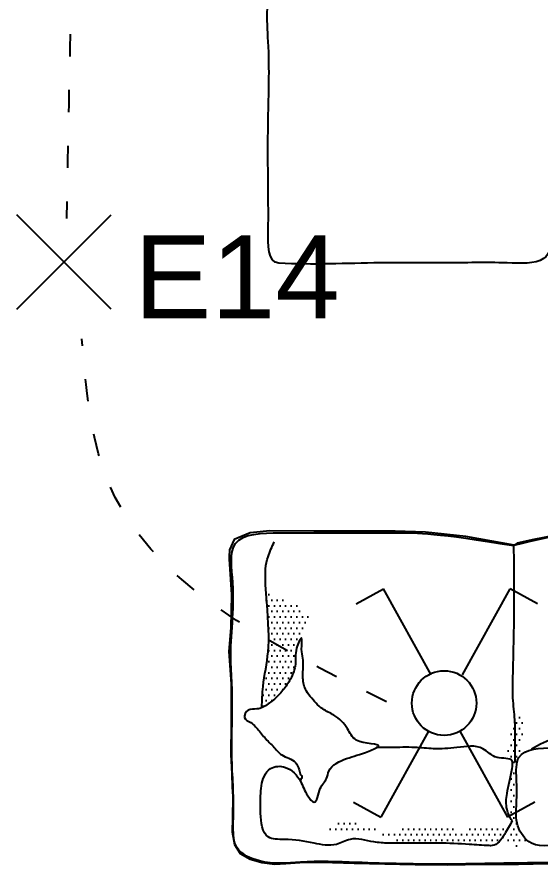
# Model space of a CAD drawing. Header units: millimetres. Extents: x 2377 to 4712, y -254 to 3188.
# Drawn here: x 4513.64 to 4527.73, y 1822.08 to 1844.9 of the extents above; entities that cross this region are included whole.
import ezdxf

# ---------------------------------------------------------------- set-up
doc = ezdxf.new("R2010")
doc.units = ezdxf.units.MM
doc.linetypes.add('ACAD_ISO03W100', pattern=[30, 12, -18])
doc.layers.add('C1', color=10, linetype='Continuous')
doc.layers.add('Mobiliario', color=254, linetype='Continuous')
doc.styles.get("Standard").update_dxf_attribs({"font": 'arial.ttf'})
pattern_1 = [(360, (-11818.96648, 11852.13138), (0.0751253785, 0.1502507569), [0, -0.1502507569])]

msp = doc.modelspace()

# ---------------------------------------------------------------- hatches: boundary and pattern name
at = {"layer": 'Mobiliario'}
h = msp.add_hatch(dxfattribs=at)
h.set_pattern_fill('DOTS', color=256, scale=0.094646, style=0)
h.set_pattern_definition(pattern_1)
edge = h.paths.add_edge_path()
edge.add_spline(control_points=[(4520.239, 1826.312), (4520.298, 1826.337), (4520.402, 1826.404), (4520.597, 1826.549), (4520.814, 1826.767), (4521.029, 1827.084), (4521.186, 1827.497), (4521.104, 1827.813), (4521.28, 1828.178), (4521.307, 1828.182)], knot_values=[3.681648, 3.681648, 3.681648, 3.681648, 3.721851, 3.757198, 3.837171, 3.913615, 4.002995, 4.095118, 4.156003, 4.156003, 4.156003, 4.156003], degree=3, periodic=0)
edge.add_spline(control_points=[(4521.307, 1828.182), (4521.427, 1828.393), (4521.6, 1828.699), (4521.221, 1829.077), (4520.79, 1829.189), (4520.482, 1829.367), (4520.334, 1829.452)], knot_values=[0, 0, 0, 0, 0.131695, 0.189836, 0.306557, 0.413914, 0.413914, 0.413914, 0.413914], degree=3, periodic=0)
edge.add_spline(control_points=[(4520.334, 1829.452), (4520.327, 1829.286), (4520.409, 1828.738), (4520.46, 1827.873), (4520.266, 1827.005), (4520.243, 1826.501), (4520.239, 1826.312)], knot_values=[0.452649, 0.452649, 0.452649, 0.452649, 0.558769, 0.799099, 0.998943, 1.118697, 1.118697, 1.118697, 1.118697], degree=3, periodic=0)
h = msp.add_hatch(dxfattribs=at)
h.set_pattern_fill('DOTS', color=256, scale=0.094646, style=0)
h.set_pattern_definition([(360, (-11818.52917, 11852.13138), (0.0751253785, 0.1502507569), [0, -0.1502507569])])
edge = h.paths.add_edge_path()
edge.add_spline(control_points=[(4526.963, 1823.266), (4526.943, 1823.14), (4526.914, 1822.964), (4526.811, 1822.812), (4526.778, 1822.774)], knot_values=[0, 0, 0, 0, 0.080563, 0.111589, 0.111589, 0.111589, 0.111589], degree=3, periodic=0)
edge.add_spline(control_points=[(4526.778, 1822.774), (4526.836, 1822.703), (4526.932, 1822.588), (4527.211, 1822.592), (4527.382, 1822.634), (4527.5, 1822.664)], knot_values=[0, 0, 0, 0, 0.054121, 0.08915, 0.167138, 0.167138, 0.167138, 0.167138], degree=3, periodic=0)
edge.add_spline(control_points=[(4527.5, 1822.664), (4527.5, 1822.664), (4527.323, 1822.732), (4527.054, 1823.135), (4527.106, 1823.761), (4527.109, 1824.35), (4527.064, 1824.879), (4527.221, 1825.043), (4527.258, 1825.073)], knot_values=[1.511928, 1.511928, 1.511928, 1.511928, 1.512363, 1.638201, 1.765577, 1.906885, 2.027828, 2.059082, 2.059082, 2.059082, 2.059082], degree=3, periodic=0)
edge.add_spline(control_points=[(4527.258, 1825.073), (4527.24, 1825.148), (4527.212, 1825.259), (4527.234, 1825.443), (4527.305, 1825.614), (4527.241, 1825.848), (4527.293, 1826.046), (4527.274, 1826.172), (4527.269, 1826.209)], knot_values=[0, 0, 0, 0, 0.048558, 0.071367, 0.116584, 0.162079, 0.218878, 0.242488, 0.242488, 0.242488, 0.242488], degree=3, periodic=0)
edge.add_spline(control_points=[(4527.269, 1826.209), (4527.255, 1826.195), (4527.189, 1826.113), (4527.126, 1825.914), (4526.961, 1825.858), (4526.873, 1825.844)], knot_values=[0.818516, 0.818516, 0.818516, 0.818516, 0.831378, 0.885814, 0.938551, 0.938551, 0.938551, 0.938551], degree=3, periodic=0)
edge.add_spline(control_points=[(4526.873, 1825.844), (4526.882, 1825.802), (4526.897, 1825.73), (4526.888, 1825.572), (4526.917, 1825.413), (4526.855, 1825.187), (4526.864, 1825.041), (4526.87, 1824.937)], knot_values=[0, 0, 0, 0, 0.027242, 0.046133, 0.100301, 0.127225, 0.192645, 0.192645, 0.192645, 0.192645], degree=3, periodic=0)
edge.add_spline(control_points=[(4526.87, 1824.937), (4526.913, 1824.923), (4526.998, 1824.873), (4526.926, 1824.485), (4526.937, 1824.088), (4526.916, 1823.609), (4526.949, 1823.366), (4526.963, 1823.266)], knot_values=[0, 0, 0, 0, 0.027981, 0.070374, 0.21186, 0.303711, 0.367692, 0.367692, 0.367692, 0.367692], degree=3, periodic=0)
h = msp.add_hatch(dxfattribs=at)
h.set_pattern_fill('DOTS', color=256, scale=0.094646, style=0)
h.set_pattern_definition(pattern_1)
edge = h.paths.add_edge_path()
edge.add_spline(control_points=[(4526.59, 1822.802), (4526.598, 1822.807), (4526.682, 1822.862), (4526.88, 1823.087), (4526.177, 1823.166), (4525.772, 1822.976), (4525.155, 1823.104), (4524.611, 1823.107), (4523.913, 1823.042), (4523.097, 1822.966), (4522.412, 1823.413), (4521.921, 1822.96), (4522.737, 1822.963), (4523.12, 1822.961), (4523.671, 1822.819), (4523.831, 1822.693), (4523.901, 1822.662)], knot_values=[0.056981, 0.056981, 0.056981, 0.056981, 0.06189, 0.111704, 0.199612, 0.342595, 0.445339, 0.576251, 0.69133, 0.888594, 1.091803, 1.131101, 1.196844, 1.416016, 1.489704, 1.540166, 1.540166, 1.540166, 1.540166], degree=3, periodic=0)
edge.add_spline(control_points=[(4523.901, 1822.662), (4523.997, 1822.662), (4524.162, 1822.664), (4524.328, 1822.666), (4524.397, 1822.666)], knot_values=[0.718639, 0.718639, 0.718639, 0.718639, 0.779129, 0.823446, 0.823446, 0.823446, 0.823446], degree=3, periodic=0)
edge.add_spline(control_points=[(4524.397, 1822.666), (4524.426, 1822.672), (4524.639, 1822.71), (4525.227, 1822.716), (4525.974, 1822.639), (4526.423, 1822.679), (4526.745, 1822.776), (4526.632, 1822.798), (4526.59, 1822.802)], knot_values=[1.646059, 1.646059, 1.646059, 1.646059, 1.663729, 1.776794, 2.033298, 2.084002, 2.130605, 2.148665, 2.148665, 2.148665, 2.148665], degree=3, periodic=0)

# ---------------------------------------------------------------- linework, layer by layer
at = {"layer": 'C1', "transparency": 33554687}
for p, q in [((4516.181, 1837.029), (4513.643, 1839.567)), ((4513.643, 1837.029), (4516.181, 1839.567))]:
    msp.add_line(p, q, dxfattribs=at)
at = {"layer": 'C1', "color": 1, "transparency": 33554687}
for p, q in [((4522.78, 1829.1), (4523.516, 1829.508)), ((4524.8, 1827.193), (4523.516, 1829.508)), ((4525.643, 1827.193), (4526.926, 1829.508)), ((4527.662, 1829.1), (4526.926, 1829.508)), ((4524.726, 1825.674), (4523.443, 1823.359)), ((4525.569, 1825.674), (4526.853, 1823.359)), ((4522.707, 1823.767), (4523.443, 1823.359)), ((4527.588, 1823.767), (4526.853, 1823.359))]:
    msp.add_line(p, q, dxfattribs=at)
msp.add_circle((4525.148, 1826.433), 0.869, dxfattribs=at)
at = {"layer": 'C1', "linetype": 'ACAD_ISO03W100', "ltscale": 0.05, "transparency": 33554687}
for points in [[(4515.471, 1863.927), (4514.974, 1839.47)], [(4523.593, 1826.467), (4516.055, 1832.487), (4515.39, 1836.234)]]:
    msp.add_spline(points, degree=3, dxfattribs=at)
at = {"layer": 'Mobiliario'}
msp.add_lwpolyline([(4528.252, 1830.966), (4527.521, 1830.826), (4527.111, 1830.735), (4527.031, 1830.685), (4525.735, 1830.916), (4524.645, 1831.036), (4523.831, 1831.056), (4521.641, 1831.056), (4520.454, 1831.066), (4519.924, 1831.016), (4519.494, 1830.836), (4519.364, 1830.556), (4519.354, 1830.375), (4519.362, 1830.302), (4519.418, 1829.357), (4519.404, 1828.454), (4519.348, 1827.819), (4519.413, 1826.948), (4519.413, 1826.724), (4519.413, 1825.874), (4519.405, 1825.048), (4519.429, 1824.53), (4519.436, 1824.182), (4519.459, 1823.92), (4519.452, 1823.348), (4519.436, 1822.97), (4519.498, 1822.63), (4519.652, 1822.383), (4519.922, 1822.236), (4520.239, 1822.143), (4520.586, 1822.097), (4520.887, 1822.113), (4521.257, 1822.143), (4521.855, 1822.15), (4522.727, 1822.126), (4524.367, 1822.088), (4525.251, 1822.08), (4526.184, 1822.096), (4527.152, 1822.103), (4527.947, 1822.119)], dxfattribs=at)
for points, knots in [([(4520.699, 1838.269), (4521.606, 1838.22), (4523.092, 1838.299), (4525.18, 1838.263), (4526.543, 1838.307), (4528.223, 1838.2), (4528.003, 1840.251), (4528.146, 1842.157), (4527.905, 1843.946), (4528.347, 1846.069), (4525.679, 1845.679), (4523.802, 1845.923), (4521.927, 1845.757), (4520.267, 1845.935), (4520.474, 1843.873), (4520.393, 1842.275), (4520.406, 1840.43), (4520.42, 1839.325), (4520.389, 1838.286), (4520.699, 1838.269)], [0, 0, 0, 0, 0.719207, 1.185123, 1.623221, 1.882344, 2.294476, 2.839161, 3.527479, 3.805394, 4.222639, 5.064068, 5.523087, 5.767366, 6.168784, 6.717668, 7.231813, 7.509729, 7.756273, 7.756273, 7.756273, 7.756273]), ([(4534.483, 1822.094), (4534.251, 1822.075), (4533.219, 1822.122), (4531.659, 1822.134), (4529.429, 1822.124), (4527.248, 1822.142), (4525.084, 1822.077), (4523.108, 1822.129), (4521.39, 1822.198), (4520.369, 1822.06), (4519.474, 1822.449), (4519.465, 1823.263), (4519.484, 1823.972), (4519.42, 1824.896), (4519.435, 1825.83), (4519.453, 1826.751), (4519.349, 1828.069), (4519.569, 1829.194), (4519.278, 1831.003), (4521.106, 1831.017), (4522.356, 1831.017), (4523.785, 1831.017), (4524.949, 1831.017), (4527.023, 1830.669)], [0.735142, 0.735142, 0.735142, 0.735142, 0.801944, 1.006538, 1.278115, 1.486206, 1.701351, 1.959422, 2.118136, 2.234578, 2.302688, 2.360055, 2.458724, 2.53985, 2.649091, 2.754807, 2.832413, 3.059351, 3.172115, 3.306557, 3.521702, 3.635058, 3.739936, 3.739936, 3.739936, 3.739936]), ([(4534.769, 1831.014), (4532.632, 1831.017), (4532.25, 1831.017), (4531.625, 1831.017), (4530.804, 1831.017), (4529.399, 1831.017), (4528.246, 1831.017), (4527.023, 1830.669)], [0.5015608, 0.5015608, 0.5015608, 0.5015608, 0.5535628, 0.6214641, 0.6997888, 0.813042, 1.0655394, 1.0655394, 1.0655394, 1.0655394]), ([(4520.239, 1826.312), (4520.243, 1826.501), (4520.266, 1827.005), (4520.46, 1827.873), (4520.408, 1828.761), (4520.304, 1829.982), (4520.408, 1830.413), (4520.512, 1830.638), (4520.573, 1830.769)], [0.4526492, 0.4526492, 0.4526492, 0.4526492, 0.5724028, 0.7722474, 1.0125768, 1.1328971, 1.1980407, 1.2899035, 1.2899035, 1.2899035, 1.2899035]), ([(4526.994, 1826.572), (4526.998, 1826.876), (4527.008, 1827.564), (4527.04, 1828.627), (4527.028, 1829.57), (4527.037, 1830.253), (4527.026, 1830.559), (4527.023, 1830.669)], [0, 0, 0, 0, 0.0963485, 0.217519, 0.3362423, 0.3943926, 0.4332617, 0.4332617, 0.4332617, 0.4332617]), ([(4526.978, 1823.266), (4526.916, 1823.147), (4526.787, 1822.899), (4526.567, 1822.587), (4526.205, 1822.605), (4525.728, 1822.64), (4525.001, 1822.671), (4524.278, 1822.666), (4523.695, 1822.658), (4523.175, 1822.686), (4522.684, 1822.856), (4522.19, 1822.551), (4521.562, 1822.686), (4520.995, 1822.782), (4520.259, 1822.749), (4520.197, 1823.429), (4520.201, 1823.95), (4520.23, 1824.395), (4520.485, 1824.738), (4520.952, 1824.757), (4521.305, 1824.363), (4521.398, 1824.017), (4521.714, 1823.627), (4521.764, 1824.169), (4521.99, 1824.353), (4522.047, 1824.743), (4522.566, 1824.977), (4522.951, 1825.064), (4523.639, 1825.354), (4522.724, 1825.312), (4522.555, 1825.796), (4522.243, 1826.102), (4521.825, 1826.273), (4521.59, 1826.547), (4521.374, 1826.83), (4521.322, 1827.197), (4521.377, 1827.577), (4521.285, 1827.869), (4521.361, 1828.342), (4521.103, 1827.816), (4521.186, 1827.497), (4521.029, 1827.084), (4520.814, 1826.767), (4520.597, 1826.549), (4520.365, 1826.376), (4520.144, 1826.243), (4519.86, 1826.302), (4519.701, 1826.014), (4519.999, 1825.899), (4520.172, 1825.667), (4520.364, 1825.441), (4520.578, 1825.244), (4520.766, 1824.982), (4521.135, 1824.924), (4521.241, 1824.662), (4521.268, 1824.529), (4521.336, 1824.44), (4521.299, 1824.385), (4521.271, 1824.345)], [0, 0, 0, 0, 0.044307, 0.091739, 0.100161, 0.156702, 0.244649, 0.329296, 0.385727, 0.428198, 0.49558, 0.536858, 0.600441, 0.685746, 0.732135, 0.802354, 0.851688, 0.909055, 0.936587, 0.979057, 1.036449, 1.083735, 1.108664, 1.15125, 1.184502, 1.206791, 1.267453, 1.334367, 1.365908, 1.431792, 1.471984, 1.526827, 1.563132, 1.612989, 1.638407, 1.674345, 1.727204, 1.752122, 1.783837, 1.815361, 1.861307, 1.905885, 1.944012, 1.983898, 2.001527, 2.036259, 2.061197, 2.084841, 2.107417, 2.142317, 2.17979, 2.199733, 2.234633, 2.278817, 2.30246, 2.317671, 2.322373, 2.335559, 2.335559, 2.335559, 2.335559]), ([(4534.893, 1823.085), (4534.841, 1822.911), (4534.752, 1822.61), (4533.797, 1822.334), (4532.558, 1822.599), (4530.906, 1822.653), (4529.577, 1822.579), (4528.469, 1822.739), (4527.555, 1822.45), (4527.051, 1823.125), (4527.109, 1823.765), (4527.103, 1824.346), (4527.058, 1825.209), (4528.107, 1825.231), (4528.877, 1825.283), (4529.536, 1824.805), (4530.159, 1825.098), (4530.705, 1824.986), (4531.182, 1824.81), (4531.378, 1824.248), (4531.444, 1823.896), (4531.375, 1823.285), (4531.657, 1823.84), (4531.839, 1824.282), (4532.578, 1824.585), (4533.182, 1824.979), (4533.497, 1825.613), (4534.535, 1825.273), (4533.899, 1825.843), (4533.843, 1826.39), (4533.138, 1826.502), (4532.861, 1826.906), (4532.834, 1827.771), (4532.688, 1826.807), (4532.095, 1826.639), (4531.333, 1826.607), (4531.497, 1825.415), (4531.403, 1825.913), (4531.03, 1825.83), (4530.807, 1825.572), (4530.487, 1825.461), (4529.898, 1825.456), (4530.789, 1825.11), (4531.149, 1824.811), (4531.399, 1824.332), (4531.341, 1823.879), (4531.347, 1823.612), (4531.349, 1823.5)], [0, 0, 0, 0, 0.053113, 0.091607, 0.292925, 0.451796, 0.614036, 0.709329, 0.81185, 0.874612, 0.93814, 1.008618, 1.068938, 1.171868, 1.260323, 1.325157, 1.403467, 1.453345, 1.500656, 1.555824, 1.619645, 1.647836, 1.681088, 1.737922, 1.832866, 1.903383, 1.968393, 2.038933, 2.079125, 2.153479, 2.207193, 2.270738, 2.317088, 2.377311, 2.43417, 2.516413, 2.579941, 2.598921, 2.62361, 2.674462, 2.707919, 2.736355, 2.810739, 2.85589, 2.914231, 2.963565, 2.998804, 2.998804, 2.998804, 2.998804]), ([(4527.061, 1824.833), (4527.061, 1825), (4527.06, 1825.29), (4527.065, 1825.77), (4527.04, 1826.183), (4527.006, 1826.471), (4526.994, 1826.572)], [0, 0, 0, 0, 0.0528583, 0.0916214, 0.1516312, 0.1835417, 0.1835417, 0.1835417, 0.1835417]), ([(4530.167, 1825.433), (4530.037, 1825.458), (4529.818, 1825.499), (4529.451, 1825.408), (4529.051, 1825.431), (4528.605, 1825.475), (4528.056, 1825.511), (4527.714, 1825.317), (4527.501, 1825.196)], [0, 0, 0, 0, 0.041284, 0.0693523, 0.1179299, 0.1666847, 0.212486, 0.287629, 0.287629, 0.287629, 0.287629]), ([(4526.978, 1823.266), (4526.923, 1823.364), (4526.796, 1823.59), (4526.84, 1824.101), (4526.952, 1824.476), (4527.026, 1824.988), (4526.504, 1824.894), (4526.166, 1825.337), (4525.498, 1825.229), (4524.904, 1825.186), (4524.31, 1825.256), (4523.82, 1825.236), (4523.474, 1825.239), (4523.34, 1825.239), (4523.318, 1825.239)], [0, 0, 0, 0, 0.0348335, 0.0806442, 0.1525795, 0.1737229, 0.2176359, 0.2647711, 0.338623, 0.4057285, 0.4587502, 0.5257624, 0.5610325, 0.5680864, 0.5680864, 0.5680864, 0.5680864])]:
    msp.add_open_spline(points, degree=3, knots=knots, dxfattribs=at)

# ---------------------------------------------------------------- texts
at = {"layer": 'C1', "color": 165, "linetype": 'ACAD_ISO03W100', "true_color": 0x5e67af, "transparency": 33554687, "insert": (4516.796, 1839.016), "char_height": 2.2296, "attachment_point": 1}
msp.add_mtext_dynamic_manual_height_columns('{\\C256;E14}', width=13.15217, gutter_width=11.148, heights=[0], dxfattribs=at)

doc.saveas('drawing.dxf')
